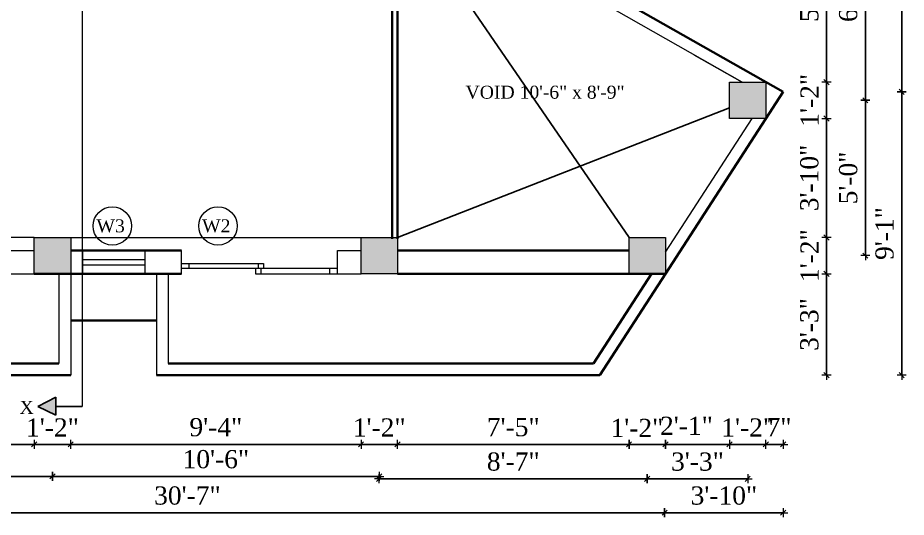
# Model space of a CAD drawing. Header units: inches. Extents: x 151827 to 346502, y -56182 to -23217.
# Drawn here: x 163266.3 to 163607.8, y -25759.8 to -25567.6 of the extents above; entities that cross this region are included whole.
import ezdxf

# ---------------------------------------------------------------- set-up
doc = ezdxf.new("R2010")
doc.units = ezdxf.units.IN
doc.header["$LTSCALE"] = 5
doc.header["$MEASUREMENT"] = 0
for name, color, linetype, lineweight in [('A-WALL', 7, 'Continuous', 9), ('Dimension', 7, 'Continuous', 18), ('Dw', 2, 'Continuous', 18)]:
    doc.layers.add(name, color=color, linetype=linetype, lineweight=lineweight)
doc.layers.add('dim line', color=7, linetype='Continuous', lineweight=15, true_color=0xfab2b2)
doc.layers.add('TEXT', color=6, linetype='Continuous')
doc.layers.add('WALL', color=7, linetype='Continuous')
doc.styles.add('ordinary', font='times.ttf')
doc.dimstyles.new('Copy of 96', dxfattribs={"dimtxt": 7, "dimasz": 4, "dimexe": 0.5, "dimexo": 0.5, "dimgap": 3, "dimtad": 1, "dimdec": 1, "dimzin": 11, "dimdsep": 46, "dimlunit": 4, "dimtxsty": 'ordinary', "dimblk": 'OBLIQUE', "dimcen": 0.09, "dimse1": 1, "dimse2": 1, "dimclrt": 6, "dimazin": 0, "dimtfac": 1, "dimtdec": 1, "dimtix": 1, "dimtmove": 2, "dimatfit": 3, "dimldrblk": 'leader', "dimfxl": 0.5, "dimfxlon": 1, "dimtolj": 1, "dimtzin": 0, "dimarcsym": 0})

# ---------------------------------------------------------------- blocks, each defined once
blk = doc.blocks.new('oblique')
at = {"color": 0, "lineweight": -2}
blk.add_line((0.25, 0.25), (-0.25, -0.25), dxfattribs=at)
at = {"layer": 'dim line', "lineweight": 9}
for p, q in [((-0.4375, 0), (0.4375, 0)), ((0, 0.4375), (0, -0.4375))]:
    blk.add_line(p, q, dxfattribs=at)
blk = doc.blocks.new('*D1065')
at = {"layer": 'A-WALL', "color": 0, "lineweight": -2, "ltscale": 5, "transparency": 16777216}
for p, q in [((163577.12, -25652.15), (163577.12, -25648.15)), ((163577.12, -25666.15), (163577.12, -25652.15)), ((163577.12, -25666.15), (163577.12, -25670.15))]:
    blk.add_line(p, q, dxfattribs=at)
at = {"layer": 'Defpoints', "color": 0, "ltscale": 5, "transparency": 16777216}
for p in [(163515.25, -25652.15), (163577.12, -25652.15), (163515.25, -25666.15)]:
    blk.add_point(p, dxfattribs=at)
at = {"layer": 'A-WALL', "color": 0, "lineweight": -2, "ltscale": 5, "transparency": 16777216, "xscale": 4, "yscale": 4, "zscale": 4}
for p, rotation in [((163577.12, -25652.15), 270), ((163577.12, -25666.15), 90)]:
    blk.add_blockref('oblique', p, dxfattribs=dict(at, rotation=rotation))
at = {"layer": 'A-WALL', "color": 6, "ltscale": 5, "transparency": 16777216, "insert": (163570.62, -25659.15), "char_height": 7, "attachment_point": 5, "rotation": 90, "style": 'ordinary'}
blk.add_mtext('\\A1;1\'-2"', dxfattribs=at)
blk = doc.blocks.new('_OBLIQUE')
at = {"color": 0, "linetype": 'ByBlock'}
blk.add_line((-0.5, -0.5), (0.5, 0.5), dxfattribs=at)
blk = doc.blocks.new('leader')
at = {"layer": 'Dimension'}
for p, q in [((0, -4.328), (0, 4.328)), ((-4.424, 0), (4.424, 0))]:
    blk.add_line(p, q, dxfattribs=at)
blk = doc.blocks.new('*D1066')
at = {"layer": 'A-WALL', "color": 0, "lineweight": -2, "ltscale": 5, "transparency": 16777216}
blk.add_line((163577.12, -25652.15), (163577.12, -25606.38), dxfattribs=at)
at = {"layer": 'Defpoints', "color": 0, "ltscale": 5, "transparency": 16777216}
for p in [(163553.86, -25606.38), (163577.12, -25606.38), (163515.25, -25652.15)]:
    blk.add_point(p, dxfattribs=at)
at = {"layer": 'A-WALL', "color": 0, "lineweight": -2, "ltscale": 5, "transparency": 16777216, "xscale": 4, "yscale": 4, "zscale": 4}
for p, rotation in [((163577.12, -25606.38), 90), ((163577.12, -25652.15), 270)]:
    blk.add_blockref('oblique', p, dxfattribs=dict(at, rotation=rotation))
at = {"layer": 'A-WALL', "color": 6, "ltscale": 5, "transparency": 16777216, "insert": (163570.56, -25629.27), "char_height": 7, "attachment_point": 5, "rotation": 90, "style": 'ordinary'}
blk.add_mtext('\\A1;3\'-10"', dxfattribs=at)
blk = doc.blocks.new('*D1067')
at = {"layer": 'A-WALL', "color": 0, "lineweight": -2, "ltscale": 5, "transparency": 16777216}
for p, q in [((163577.12, -25592.38), (163577.12, -25588.38)), ((163577.12, -25606.38), (163577.12, -25592.38)), ((163577.12, -25606.38), (163577.12, -25610.38))]:
    blk.add_line(p, q, dxfattribs=at)
at = {"layer": 'Defpoints', "color": 0, "ltscale": 5, "transparency": 16777216}
for p in [(163553.86, -25592.38), (163577.12, -25592.38), (163553.86, -25606.38)]:
    blk.add_point(p, dxfattribs=at)
at = {"layer": 'A-WALL', "color": 0, "lineweight": -2, "ltscale": 5, "transparency": 16777216, "xscale": 4, "yscale": 4, "zscale": 4}
for p, rotation in [((163577.12, -25592.38), 270), ((163577.12, -25606.38), 90)]:
    blk.add_blockref('oblique', p, dxfattribs=dict(at, rotation=rotation))
at = {"layer": 'A-WALL', "color": 6, "ltscale": 5, "transparency": 16777216, "insert": (163570.62, -25599.38), "char_height": 7, "attachment_point": 5, "rotation": 90, "style": 'ordinary'}
blk.add_mtext('\\A1;1\'-2"', dxfattribs=at)
blk = doc.blocks.new('*D1068')
at = {"layer": 'A-WALL', "color": 0, "lineweight": -2, "ltscale": 5, "transparency": 16777216}
blk.add_line((163577.12, -25592.38), (163577.12, -25525.87), dxfattribs=at)
at = {"layer": 'Defpoints', "color": 0, "ltscale": 5, "transparency": 16777216}
for p in [(163412.24, -25525.87), (163577.12, -25525.87), (163553.86, -25592.38)]:
    blk.add_point(p, dxfattribs=at)
at = {"layer": 'A-WALL', "color": 0, "lineweight": -2, "ltscale": 5, "transparency": 16777216, "xscale": 4, "yscale": 4, "zscale": 4}
for p, rotation in [((163577.12, -25525.87), 90), ((163577.12, -25592.38), 270)]:
    blk.add_blockref('oblique', p, dxfattribs=dict(at, rotation=rotation))
at = {"layer": 'A-WALL', "color": 6, "ltscale": 5, "transparency": 16777216, "insert": (163570.55, -25559.12), "char_height": 7, "attachment_point": 5, "rotation": 90, "style": 'ordinary'}
blk.add_mtext('\\A1;5\'-7"', dxfattribs=at)
blk = doc.blocks.new('*D1072')
at = {"layer": 'A-WALL', "color": 0, "lineweight": -2, "ltscale": 5, "transparency": 16777216}
blk.add_line((163592.08, -25659.15), (163592.08, -25599.38), dxfattribs=at)
at = {"layer": 'Defpoints', "color": 0, "ltscale": 5, "transparency": 16777216}
for p in [(163546.86, -25599.38), (163592.08, -25599.38), (163508.25, -25659.15)]:
    blk.add_point(p, dxfattribs=at)
at = {"layer": 'A-WALL', "color": 0, "lineweight": -2, "ltscale": 5, "transparency": 16777216, "xscale": 4, "yscale": 4, "zscale": 4}
for p, rotation in [((163592.08, -25599.38), 90), ((163592.08, -25659.15), 270)]:
    blk.add_blockref('oblique', p, dxfattribs=dict(at, rotation=rotation))
at = {"layer": 'A-WALL', "color": 6, "ltscale": 5, "transparency": 16777216, "insert": (163585.51, -25629.27), "char_height": 7, "attachment_point": 5, "rotation": 90, "style": 'ordinary'}
blk.add_mtext('\\A1;5\'-0"', dxfattribs=at)
blk = doc.blocks.new('*D1073')
at = {"layer": 'A-WALL', "color": 0, "lineweight": -2, "ltscale": 5, "transparency": 16777216}
blk.add_line((163592.08, -25599.38), (163592.08, -25518.87), dxfattribs=at)
at = {"layer": 'Defpoints', "color": 0, "ltscale": 5, "transparency": 16777216}
for p in [(163405.24, -25518.87), (163592.08, -25518.87), (163546.86, -25599.38)]:
    blk.add_point(p, dxfattribs=at)
at = {"layer": 'A-WALL', "color": 0, "lineweight": -2, "ltscale": 5, "transparency": 16777216, "xscale": 4, "yscale": 4, "zscale": 4}
for p, rotation in [((163592.08, -25518.87), 90), ((163592.08, -25599.38), 270)]:
    blk.add_blockref('oblique', p, dxfattribs=dict(at, rotation=rotation))
at = {"layer": 'A-WALL', "color": 6, "ltscale": 5, "transparency": 16777216, "insert": (163585.5, -25559.12), "char_height": 7, "attachment_point": 5, "rotation": 90, "style": 'ordinary'}
blk.add_mtext('\\A1;6\'-9"', dxfattribs=at)
blk = doc.blocks.new('*D1080')
at = {"layer": 'A-WALL', "color": 0, "lineweight": -2, "ltscale": 5, "transparency": 16777216}
blk.add_line((163412.24, -25417.93), (163539.86, -25417.93), dxfattribs=at)
at = {"layer": 'Defpoints', "color": 0, "ltscale": 5, "transparency": 16777216}
for p in [(163539.86, -25417.93), (163412.24, -25511.87), (163539.86, -25592.38)]:
    blk.add_point(p, dxfattribs=at)
at = {"layer": 'A-WALL', "color": 0, "lineweight": -2, "ltscale": 5, "transparency": 16777216, "xscale": 4, "yscale": 4, "zscale": 4, "rotation": 180}
blk.add_blockref('oblique', (163412.24, -25417.93), dxfattribs=at)
at = {"layer": 'A-WALL', "color": 0, "lineweight": -2, "ltscale": 5, "transparency": 16777216, "xscale": 4, "yscale": 4, "zscale": 4}
blk.add_blockref('oblique', (163539.86, -25417.93), dxfattribs=at)
at = {"layer": 'A-WALL', "color": 6, "ltscale": 5, "transparency": 16777216, "insert": (163476.05, -25411.37), "char_height": 7, "attachment_point": 5, "style": 'ordinary'}
blk.add_mtext('\\A1;10\'-8"', dxfattribs=at)
blk = doc.blocks.new('*D1081')
at = {"layer": 'A-WALL', "color": 0, "lineweight": -2, "ltscale": 5, "transparency": 16777216}
for p, q in [((163539.86, -25417.93), (163535.86, -25417.93)), ((163539.86, -25417.93), (163553.86, -25417.93)), ((163553.86, -25417.93), (163557.86, -25417.93))]:
    blk.add_line(p, q, dxfattribs=at)
at = {"layer": 'Defpoints', "color": 0, "ltscale": 5, "transparency": 16777216}
for p in [(163553.86, -25417.93), (163539.86, -25592.38), (163553.86, -25592.38)]:
    blk.add_point(p, dxfattribs=at)
at = {"layer": 'A-WALL', "color": 0, "lineweight": -2, "ltscale": 5, "transparency": 16777216, "xscale": 4, "yscale": 4, "zscale": 4}
blk.add_blockref('oblique', (163539.86, -25417.93), dxfattribs=at)
at = {"layer": 'A-WALL', "color": 0, "lineweight": -2, "ltscale": 5, "transparency": 16777216, "xscale": 4, "yscale": 4, "zscale": 4, "rotation": 180}
blk.add_blockref('oblique', (163553.86, -25417.93), dxfattribs=at)
at = {"layer": 'A-WALL', "color": 6, "ltscale": 5, "transparency": 16777216, "insert": (163546.86, -25411.43), "char_height": 7, "attachment_point": 5, "style": 'ordinary'}
blk.add_mtext('\\A1;1\'-2"', dxfattribs=at)
blk = doc.blocks.new('*D1082')
at = {"layer": 'A-WALL', "color": 0, "lineweight": -2, "ltscale": 5, "transparency": 16777216}
blk.add_line((163553.86, -25417.93), (163560.49, -25417.93), dxfattribs=at)
at = {"layer": 'Defpoints', "color": 0, "ltscale": 5, "transparency": 16777216}
for p in [(163560.49, -25417.93), (163553.86, -25592.38), (163560.49, -25596.15)]:
    blk.add_point(p, dxfattribs=at)
at = {"layer": 'A-WALL', "color": 0, "lineweight": -2, "ltscale": 5, "transparency": 16777216, "xscale": 4, "yscale": 4, "zscale": 4, "rotation": 180}
blk.add_blockref('oblique', (163553.86, -25417.93), dxfattribs=at)
at = {"layer": 'A-WALL', "color": 0, "lineweight": -2, "ltscale": 5, "transparency": 16777216, "xscale": 4, "yscale": 4, "zscale": 4}
blk.add_blockref('oblique', (163560.49, -25417.93), dxfattribs=at)
at = {"layer": 'A-WALL', "color": 6, "ltscale": 5, "transparency": 16777216, "insert": (163559.82, -25411.35), "char_height": 7, "attachment_point": 5, "style": 'ordinary'}
blk.add_mtext('\\A1;7"', dxfattribs=at)
blk = doc.blocks.new('*D1085')
at = {"layer": 'A-WALL', "color": 0, "lineweight": -2, "ltscale": 5, "transparency": 16777216}
blk.add_line((163405.24, -25401.8), (163546.86, -25401.8), dxfattribs=at)
at = {"layer": 'Defpoints', "color": 0, "ltscale": 5, "transparency": 16777216}
for p in [(163546.86, -25401.8), (163405.24, -25518.87), (163546.86, -25599.38)]:
    blk.add_point(p, dxfattribs=at)
at = {"layer": 'A-WALL', "color": 0, "lineweight": -2, "ltscale": 5, "transparency": 16777216, "xscale": 4, "yscale": 4, "zscale": 4, "rotation": 180}
blk.add_blockref('oblique', (163405.24, -25401.8), dxfattribs=at)
at = {"layer": 'A-WALL', "color": 0, "lineweight": -2, "ltscale": 5, "transparency": 16777216, "xscale": 4, "yscale": 4, "zscale": 4}
blk.add_blockref('oblique', (163546.86, -25401.8), dxfattribs=at)
at = {"layer": 'A-WALL', "color": 6, "ltscale": 5, "transparency": 16777216, "insert": (163476.05, -25395.24), "char_height": 7, "attachment_point": 5, "style": 'ordinary'}
blk.add_mtext('\\A1;11\'-10"', dxfattribs=at)
blk = doc.blocks.new('*D1087')
at = {"layer": 'A-WALL', "color": 0, "lineweight": -2, "ltscale": 5, "transparency": 16777216}
blk.add_line((163272.67, -25386.6), (163560.49, -25386.6), dxfattribs=at)
at = {"layer": 'Defpoints', "color": 0, "ltscale": 5, "transparency": 16777216}
for p in [(163560.49, -25386.6), (163272.67, -25440.49), (163560.49, -25596.15)]:
    blk.add_point(p, dxfattribs=at)
at = {"layer": 'A-WALL', "color": 0, "lineweight": -2, "ltscale": 5, "transparency": 16777216, "xscale": 4, "yscale": 4, "zscale": 4, "rotation": 180}
blk.add_blockref('oblique', (163272.67, -25386.6), dxfattribs=at)
at = {"layer": 'A-WALL', "color": 0, "lineweight": -2, "ltscale": 5, "transparency": 16777216, "xscale": 4, "yscale": 4, "zscale": 4}
blk.add_blockref('oblique', (163560.49, -25386.6), dxfattribs=at)
at = {"layer": 'A-WALL', "color": 6, "ltscale": 5, "transparency": 16777216, "insert": (163416.58, -25380.04), "char_height": 7, "attachment_point": 5, "style": 'ordinary'}
blk.add_mtext('\\A1;24\'-0"', dxfattribs=at)
blk = doc.blocks.new('*D1088')
at = {"layer": 'A-WALL', "color": 0, "lineweight": -2, "ltscale": 5, "transparency": 16777216}
blk.add_line((163606.03, -25705.15), (163606.03, -25596.15), dxfattribs=at)
at = {"layer": 'Defpoints', "color": 0, "ltscale": 5, "transparency": 16777216}
for p in [(163560.49, -25596.15), (163606.03, -25596.15), (163490.05, -25705.15)]:
    blk.add_point(p, dxfattribs=at)
at = {"layer": 'A-WALL', "color": 0, "lineweight": -2, "ltscale": 5, "transparency": 16777216, "xscale": 4, "yscale": 4, "zscale": 4}
for p, rotation in [((163606.03, -25596.15), 90), ((163606.03, -25705.15), 270)]:
    blk.add_blockref('oblique', p, dxfattribs=dict(at, rotation=rotation))
at = {"layer": 'A-WALL', "color": 6, "ltscale": 5, "transparency": 16777216, "insert": (163599.46, -25650.65), "char_height": 7, "attachment_point": 5, "rotation": 90, "style": 'ordinary'}
blk.add_mtext('\\A1;9\'-1"', dxfattribs=at)
blk = doc.blocks.new('*D1089')
at = {"layer": 'A-WALL', "color": 0, "lineweight": -2, "ltscale": 5, "transparency": 16777216}
blk.add_line((163606.03, -25596.15), (163606.03, -25440.49), dxfattribs=at)
at = {"layer": 'Defpoints', "color": 0, "ltscale": 5, "transparency": 16777216}
for p in [(163286.67, -25440.49), (163606.03, -25440.49), (163560.49, -25596.15)]:
    blk.add_point(p, dxfattribs=at)
at = {"layer": 'A-WALL', "color": 0, "lineweight": -2, "ltscale": 5, "transparency": 16777216, "xscale": 4, "yscale": 4, "zscale": 4}
for p, rotation in [((163606.03, -25440.49), 90), ((163606.03, -25596.15), 270)]:
    blk.add_blockref('oblique', p, dxfattribs=dict(at, rotation=rotation))
at = {"layer": 'A-WALL', "color": 6, "ltscale": 5, "transparency": 16777216, "insert": (163599.47, -25518.32), "char_height": 7, "attachment_point": 5, "rotation": 90, "style": 'ordinary'}
blk.add_mtext('\\A1;13\'-0"', dxfattribs=at)
blk = doc.blocks.new('*D1091')
at = {"layer": 'A-WALL', "color": 0, "lineweight": -2, "ltscale": 5, "transparency": 16777216}
blk.add_line((163162.46, -25731.76), (163272.67, -25731.76), dxfattribs=at)
at = {"layer": 'Defpoints', "color": 0, "ltscale": 5, "transparency": 16777216}
for p in [(163162.46, -25666.15), (163272.67, -25666.15), (163272.67, -25731.76)]:
    blk.add_point(p, dxfattribs=at)
at = {"layer": 'A-WALL', "color": 0, "lineweight": -2, "ltscale": 5, "transparency": 16777216, "xscale": 4, "yscale": 4, "zscale": 4, "rotation": 180}
blk.add_blockref('oblique', (163162.46, -25731.76), dxfattribs=at)
at = {"layer": 'A-WALL', "color": 0, "lineweight": -2, "ltscale": 5, "transparency": 16777216, "xscale": 4, "yscale": 4, "zscale": 4}
blk.add_blockref('oblique', (163272.67, -25731.76), dxfattribs=at)
at = {"layer": 'A-WALL', "color": 6, "ltscale": 5, "transparency": 16777216, "insert": (163217.57, -25725.19), "char_height": 7, "attachment_point": 5, "style": 'ordinary'}
blk.add_mtext('\\A1;9\'-2"', dxfattribs=at)
blk = doc.blocks.new('*D1092')
at = {"layer": 'A-WALL', "color": 0, "lineweight": -2, "ltscale": 5, "transparency": 16777216}
for p, q in [((163272.67, -25731.76), (163268.67, -25731.76)), ((163272.67, -25731.76), (163286.67, -25731.76)), ((163286.67, -25731.76), (163290.67, -25731.76))]:
    blk.add_line(p, q, dxfattribs=at)
at = {"layer": 'Defpoints', "color": 0, "ltscale": 5, "transparency": 16777216}
for p in [(163272.67, -25666.15), (163286.67, -25666.15), (163286.67, -25731.76)]:
    blk.add_point(p, dxfattribs=at)
at = {"layer": 'A-WALL', "color": 0, "lineweight": -2, "ltscale": 5, "transparency": 16777216, "xscale": 4, "yscale": 4, "zscale": 4}
blk.add_blockref('oblique', (163272.67, -25731.76), dxfattribs=at)
at = {"layer": 'A-WALL', "color": 0, "lineweight": -2, "ltscale": 5, "transparency": 16777216, "xscale": 4, "yscale": 4, "zscale": 4, "rotation": 180}
blk.add_blockref('oblique', (163286.67, -25731.76), dxfattribs=at)
at = {"layer": 'A-WALL', "color": 6, "ltscale": 5, "transparency": 16777216, "insert": (163279.67, -25725.26), "char_height": 7, "attachment_point": 5, "style": 'ordinary'}
blk.add_mtext('\\A1;1\'-2"', dxfattribs=at)
blk = doc.blocks.new('*D1093')
at = {"layer": 'A-WALL', "color": 0, "lineweight": -2, "ltscale": 5, "transparency": 16777216}
blk.add_line((163286.67, -25731.76), (163398.24, -25731.76), dxfattribs=at)
at = {"layer": 'Defpoints', "color": 0, "ltscale": 5, "transparency": 16777216}
for p in [(163286.67, -25666.15), (163398.24, -25666.15), (163398.24, -25731.76)]:
    blk.add_point(p, dxfattribs=at)
at = {"layer": 'A-WALL', "color": 0, "lineweight": -2, "ltscale": 5, "transparency": 16777216, "xscale": 4, "yscale": 4, "zscale": 4, "rotation": 180}
blk.add_blockref('oblique', (163286.67, -25731.76), dxfattribs=at)
at = {"layer": 'A-WALL', "color": 0, "lineweight": -2, "ltscale": 5, "transparency": 16777216, "xscale": 4, "yscale": 4, "zscale": 4}
blk.add_blockref('oblique', (163398.24, -25731.76), dxfattribs=at)
at = {"layer": 'A-WALL', "color": 6, "ltscale": 5, "transparency": 16777216, "insert": (163342.46, -25725.19), "char_height": 7, "attachment_point": 5, "style": 'ordinary'}
blk.add_mtext('\\A1;9\'-4"', dxfattribs=at)
blk = doc.blocks.new('*D1094')
at = {"layer": 'A-WALL', "color": 0, "lineweight": -2, "ltscale": 5, "transparency": 16777216}
for p, q in [((163398.24, -25731.76), (163394.24, -25731.76)), ((163398.24, -25731.76), (163412.24, -25731.76)), ((163412.24, -25731.76), (163416.24, -25731.76))]:
    blk.add_line(p, q, dxfattribs=at)
at = {"layer": 'Defpoints', "color": 0, "ltscale": 5, "transparency": 16777216}
for p in [(163398.24, -25666.15), (163412.24, -25666.15), (163412.24, -25731.76)]:
    blk.add_point(p, dxfattribs=at)
at = {"layer": 'A-WALL', "color": 0, "lineweight": -2, "ltscale": 5, "transparency": 16777216, "xscale": 4, "yscale": 4, "zscale": 4}
blk.add_blockref('oblique', (163398.24, -25731.76), dxfattribs=at)
at = {"layer": 'A-WALL', "color": 0, "lineweight": -2, "ltscale": 5, "transparency": 16777216, "xscale": 4, "yscale": 4, "zscale": 4, "rotation": 180}
blk.add_blockref('oblique', (163412.24, -25731.76), dxfattribs=at)
at = {"layer": 'A-WALL', "color": 6, "ltscale": 5, "transparency": 16777216, "insert": (163405.24, -25725.26), "char_height": 7, "attachment_point": 5, "style": 'ordinary'}
blk.add_mtext('\\A1;1\'-2"', dxfattribs=at)
blk = doc.blocks.new('*D1095')
at = {"layer": 'A-WALL', "color": 0, "lineweight": -2, "ltscale": 5, "transparency": 16777216}
blk.add_line((163412.24, -25731.76), (163501.25, -25731.76), dxfattribs=at)
at = {"layer": 'Defpoints', "color": 0, "ltscale": 5, "transparency": 16777216}
for p in [(163412.24, -25666.15), (163501.25, -25666.15), (163501.25, -25731.76)]:
    blk.add_point(p, dxfattribs=at)
at = {"layer": 'A-WALL', "color": 0, "lineweight": -2, "ltscale": 5, "transparency": 16777216, "xscale": 4, "yscale": 4, "zscale": 4, "rotation": 180}
blk.add_blockref('oblique', (163412.24, -25731.76), dxfattribs=at)
at = {"layer": 'A-WALL', "color": 0, "lineweight": -2, "ltscale": 5, "transparency": 16777216, "xscale": 4, "yscale": 4, "zscale": 4}
blk.add_blockref('oblique', (163501.25, -25731.76), dxfattribs=at)
at = {"layer": 'A-WALL', "color": 6, "ltscale": 5, "transparency": 16777216, "insert": (163456.75, -25725.19), "char_height": 7, "attachment_point": 5, "style": 'ordinary'}
blk.add_mtext('\\A1;7\'-5"', dxfattribs=at)
blk = doc.blocks.new('*D1096')
at = {"layer": 'A-WALL', "color": 0, "lineweight": -2, "ltscale": 5, "transparency": 16777216}
blk.add_line((163501.25, -25731.76), (163515.25, -25731.76), dxfattribs=at)
at = {"layer": 'Defpoints', "color": 0, "ltscale": 5, "transparency": 16777216}
for p in [(163501.25, -25666.15), (163515.25, -25666.15), (163515.25, -25731.76)]:
    blk.add_point(p, dxfattribs=at)
at = {"layer": 'A-WALL', "color": 0, "lineweight": -2, "ltscale": 5, "transparency": 16777216, "xscale": 4, "yscale": 4, "zscale": 4, "rotation": 180}
blk.add_blockref('oblique', (163501.25, -25731.76), dxfattribs=at)
at = {"layer": 'A-WALL', "color": 0, "lineweight": -2, "ltscale": 5, "transparency": 16777216, "xscale": 4, "yscale": 4, "zscale": 4}
blk.add_blockref('oblique', (163515.25, -25731.76), dxfattribs=at)
at = {"layer": 'A-WALL', "color": 6, "ltscale": 5, "transparency": 16777216, "insert": (163504.28, -25725.44), "char_height": 7, "attachment_point": 5, "style": 'ordinary'}
blk.add_mtext('\\A1;1\'-2"', dxfattribs=at)
blk = doc.blocks.new('*D1097')
at = {"layer": 'A-WALL', "color": 0, "lineweight": -2, "ltscale": 5, "transparency": 16777216}
blk.add_line((163515.25, -25731.76), (163539.86, -25731.76), dxfattribs=at)
at = {"layer": 'Defpoints', "color": 0, "ltscale": 5, "transparency": 16777216}
for p in [(163539.86, -25606.38), (163515.25, -25666.15), (163539.86, -25731.76)]:
    blk.add_point(p, dxfattribs=at)
at = {"layer": 'A-WALL', "color": 0, "lineweight": -2, "ltscale": 5, "transparency": 16777216, "xscale": 4, "yscale": 4, "zscale": 4, "rotation": 180}
blk.add_blockref('oblique', (163515.25, -25731.76), dxfattribs=at)
at = {"layer": 'A-WALL', "color": 0, "lineweight": -2, "ltscale": 5, "transparency": 16777216, "xscale": 4, "yscale": 4, "zscale": 4}
blk.add_blockref('oblique', (163539.86, -25731.76), dxfattribs=at)
at = {"layer": 'A-WALL', "color": 6, "ltscale": 5, "transparency": 16777216, "insert": (163523.32, -25724.62), "char_height": 7, "attachment_point": 5, "style": 'ordinary'}
blk.add_mtext('\\A1;2\'-1"', dxfattribs=at)
blk = doc.blocks.new('*D1098')
at = {"layer": 'A-WALL', "color": 0, "lineweight": -2, "ltscale": 5, "transparency": 16777216}
for p, q in [((163539.86, -25731.76), (163535.86, -25731.76)), ((163539.86, -25731.76), (163553.86, -25731.76)), ((163553.86, -25731.76), (163557.86, -25731.76))]:
    blk.add_line(p, q, dxfattribs=at)
at = {"layer": 'Defpoints', "color": 0, "ltscale": 5, "transparency": 16777216}
for p in [(163539.86, -25606.38), (163553.86, -25606.38), (163553.86, -25731.76)]:
    blk.add_point(p, dxfattribs=at)
at = {"layer": 'A-WALL', "color": 0, "lineweight": -2, "ltscale": 5, "transparency": 16777216, "xscale": 4, "yscale": 4, "zscale": 4}
blk.add_blockref('oblique', (163539.86, -25731.76), dxfattribs=at)
at = {"layer": 'A-WALL', "color": 0, "lineweight": -2, "ltscale": 5, "transparency": 16777216, "xscale": 4, "yscale": 4, "zscale": 4, "rotation": 180}
blk.add_blockref('oblique', (163553.86, -25731.76), dxfattribs=at)
at = {"layer": 'A-WALL', "color": 6, "ltscale": 5, "transparency": 16777216, "insert": (163546.86, -25725.26), "char_height": 7, "attachment_point": 5, "style": 'ordinary'}
blk.add_mtext('\\A1;1\'-2"', dxfattribs=at)
blk = doc.blocks.new('*D1099')
at = {"layer": 'A-WALL', "color": 0, "lineweight": -2, "ltscale": 5, "transparency": 16777216}
blk.add_line((163553.86, -25731.76), (163560.49, -25731.76), dxfattribs=at)
at = {"layer": 'Defpoints', "color": 0, "ltscale": 5, "transparency": 16777216}
for p in [(163560.49, -25596.15), (163553.86, -25606.38), (163560.49, -25731.76)]:
    blk.add_point(p, dxfattribs=at)
at = {"layer": 'A-WALL', "color": 0, "lineweight": -2, "ltscale": 5, "transparency": 16777216, "xscale": 4, "yscale": 4, "zscale": 4, "rotation": 180}
blk.add_blockref('oblique', (163553.86, -25731.76), dxfattribs=at)
at = {"layer": 'A-WALL', "color": 0, "lineweight": -2, "ltscale": 5, "transparency": 16777216, "xscale": 4, "yscale": 4, "zscale": 4}
blk.add_blockref('oblique', (163560.49, -25731.76), dxfattribs=at)
at = {"layer": 'A-WALL', "color": 6, "ltscale": 5, "transparency": 16777216, "insert": (163558.9, -25725.15), "char_height": 7, "attachment_point": 5, "style": 'ordinary'}
blk.add_mtext('\\A1;7"', dxfattribs=at)
blk = doc.blocks.new('*D1100')
at = {"layer": 'A-WALL', "color": 0, "lineweight": -2, "ltscale": 5, "transparency": 16777216}
blk.add_line((163155.46, -25744.07), (163279.67, -25744.07), dxfattribs=at)
at = {"layer": 'Defpoints', "color": 0, "ltscale": 5, "transparency": 16777216}
for p in [(163155.46, -25659.15), (163279.67, -25659.15), (163279.67, -25744.07)]:
    blk.add_point(p, dxfattribs=at)
at = {"layer": 'A-WALL', "color": 0, "lineweight": -2, "ltscale": 5, "transparency": 16777216, "xscale": 4, "yscale": 4, "zscale": 4, "rotation": 180}
blk.add_blockref('oblique', (163155.46, -25744.07), dxfattribs=at)
at = {"layer": 'A-WALL', "color": 0, "lineweight": -2, "ltscale": 5, "transparency": 16777216, "xscale": 4, "yscale": 4, "zscale": 4}
blk.add_blockref('oblique', (163279.67, -25744.07), dxfattribs=at)
at = {"layer": 'A-WALL', "color": 6, "ltscale": 5, "transparency": 16777216, "insert": (163217.57, -25737.51), "char_height": 7, "attachment_point": 5, "style": 'ordinary'}
blk.add_mtext('\\A1;10\'-4"', dxfattribs=at)
blk = doc.blocks.new('*D1101')
at = {"layer": 'A-WALL', "color": 0, "lineweight": -2, "ltscale": 5, "transparency": 16777216}
blk.add_line((163405.24, -25745), (163508.25, -25745), dxfattribs=at)
at = {"layer": 'Defpoints', "color": 0, "ltscale": 5, "transparency": 16777216}
for p in [(163405.24, -25659.15), (163508.25, -25659.15), (163508.25, -25745)]:
    blk.add_point(p, dxfattribs=at)
at = {"layer": 'A-WALL', "color": 0, "lineweight": -2, "ltscale": 5, "transparency": 16777216, "xscale": 4, "yscale": 4, "zscale": 4, "rotation": 180}
blk.add_blockref('oblique', (163405.24, -25745), dxfattribs=at)
at = {"layer": 'A-WALL', "color": 0, "lineweight": -2, "ltscale": 5, "transparency": 16777216, "xscale": 4, "yscale": 4, "zscale": 4}
blk.add_blockref('oblique', (163508.25, -25745), dxfattribs=at)
at = {"layer": 'A-WALL', "color": 6, "ltscale": 5, "transparency": 16777216, "insert": (163456.75, -25738.43), "char_height": 7, "attachment_point": 5, "style": 'ordinary'}
blk.add_mtext('\\A1;8\'-7"', dxfattribs=at)
blk = doc.blocks.new('*D1102')
at = {"layer": 'A-WALL', "color": 0, "lineweight": -2, "ltscale": 5, "transparency": 16777216}
blk.add_line((163279.67, -25744.07), (163405.24, -25744.07), dxfattribs=at)
at = {"layer": 'Defpoints', "color": 0, "ltscale": 5, "transparency": 16777216}
for p in [(163279.67, -25659.15), (163405.24, -25659.15), (163405.24, -25744.07)]:
    blk.add_point(p, dxfattribs=at)
at = {"layer": 'A-WALL', "color": 0, "lineweight": -2, "ltscale": 5, "transparency": 16777216, "xscale": 4, "yscale": 4, "zscale": 4, "rotation": 180}
blk.add_blockref('oblique', (163279.67, -25744.07), dxfattribs=at)
at = {"layer": 'A-WALL', "color": 0, "lineweight": -2, "ltscale": 5, "transparency": 16777216, "xscale": 4, "yscale": 4, "zscale": 4}
blk.add_blockref('oblique', (163405.24, -25744.07), dxfattribs=at)
at = {"layer": 'A-WALL', "color": 6, "ltscale": 5, "transparency": 16777216, "insert": (163342.46, -25737.51), "char_height": 7, "attachment_point": 5, "style": 'ordinary'}
blk.add_mtext('\\A1;10\'-6"', dxfattribs=at)
blk = doc.blocks.new('*D1103')
at = {"layer": 'A-WALL', "color": 0, "lineweight": -2, "ltscale": 5, "transparency": 16777216}
blk.add_line((163508.25, -25745), (163546.86, -25745), dxfattribs=at)
at = {"layer": 'Defpoints', "color": 0, "ltscale": 5, "transparency": 16777216}
for p in [(163546.86, -25599.38), (163508.25, -25659.15), (163546.86, -25745)]:
    blk.add_point(p, dxfattribs=at)
at = {"layer": 'A-WALL', "color": 0, "lineweight": -2, "ltscale": 5, "transparency": 16777216, "xscale": 4, "yscale": 4, "zscale": 4, "rotation": 180}
blk.add_blockref('oblique', (163508.25, -25745), dxfattribs=at)
at = {"layer": 'A-WALL', "color": 0, "lineweight": -2, "ltscale": 5, "transparency": 16777216, "xscale": 4, "yscale": 4, "zscale": 4}
blk.add_blockref('oblique', (163546.86, -25745), dxfattribs=at)
at = {"layer": 'A-WALL', "color": 6, "ltscale": 5, "transparency": 16777216, "insert": (163527.55, -25738.44), "char_height": 7, "attachment_point": 5, "style": 'ordinary'}
blk.add_mtext('\\A1;3\'-3"', dxfattribs=at)
blk = doc.blocks.new('*D1104')
at = {"layer": 'A-WALL', "color": 0, "lineweight": -2, "ltscale": 5, "transparency": 16777216}
blk.add_line((163514.93, -25758.06), (163148.13, -25758.06), dxfattribs=at)
at = {"layer": 'Defpoints', "color": 0, "ltscale": 5, "transparency": 16777216}
for p in [(163148.13, -25666.15), (163514.93, -25666.15), (163148.13, -25758.06)]:
    blk.add_point(p, dxfattribs=at)
at = {"layer": 'A-WALL', "color": 0, "lineweight": -2, "ltscale": 5, "transparency": 16777216, "xscale": 4, "yscale": 4, "zscale": 4, "rotation": 180}
blk.add_blockref('oblique', (163148.13, -25758.06), dxfattribs=at)
at = {"layer": 'A-WALL', "color": 0, "lineweight": -2, "ltscale": 5, "transparency": 16777216, "xscale": 4, "yscale": 4, "zscale": 4}
blk.add_blockref('oblique', (163514.93, -25758.06), dxfattribs=at)
at = {"layer": 'A-WALL', "color": 6, "ltscale": 5, "transparency": 16777216, "insert": (163331.53, -25751.49), "char_height": 7, "attachment_point": 5, "style": 'ordinary'}
blk.add_mtext('\\A1;30\'-7"', dxfattribs=at)
blk = doc.blocks.new('*D1105')
at = {"layer": 'A-WALL', "color": 0, "lineweight": -2, "ltscale": 5, "transparency": 16777216}
blk.add_line((163514.93, -25758.06), (163560.49, -25758.06), dxfattribs=at)
at = {"layer": 'Defpoints', "color": 0, "ltscale": 5, "transparency": 16777216}
for p in [(163560.49, -25596.15), (163514.93, -25666.15), (163560.49, -25758.06)]:
    blk.add_point(p, dxfattribs=at)
at = {"layer": 'A-WALL', "color": 0, "lineweight": -2, "ltscale": 5, "transparency": 16777216, "xscale": 4, "yscale": 4, "zscale": 4, "rotation": 180}
blk.add_blockref('oblique', (163514.93, -25758.06), dxfattribs=at)
at = {"layer": 'A-WALL', "color": 0, "lineweight": -2, "ltscale": 5, "transparency": 16777216, "xscale": 4, "yscale": 4, "zscale": 4}
blk.add_blockref('oblique', (163560.49, -25758.06), dxfattribs=at)
at = {"layer": 'A-WALL', "color": 6, "ltscale": 5, "transparency": 16777216, "insert": (163537.71, -25751.5), "char_height": 7, "attachment_point": 5, "style": 'ordinary'}
blk.add_mtext('\\A1;3\'-10"', dxfattribs=at)
blk = doc.blocks.new('*D1161')
at = {"layer": 'A-WALL', "color": 0, "lineweight": -2, "ltscale": 5, "transparency": 16777216}
blk.add_line((163577.12, -25666.15), (163577.12, -25705.15), dxfattribs=at)
at = {"layer": 'Defpoints', "color": 0, "ltscale": 5, "transparency": 16777216}
for p in [(163515.25, -25666.15), (163490.05, -25705.15), (163577.12, -25705.15)]:
    blk.add_point(p, dxfattribs=at)
at = {"layer": 'A-WALL', "color": 0, "lineweight": -2, "ltscale": 5, "transparency": 16777216, "xscale": 4, "yscale": 4, "zscale": 4}
for p, rotation in [((163577.12, -25666.15), 90), ((163577.12, -25705.15), 270)]:
    blk.add_blockref('oblique', p, dxfattribs=dict(at, rotation=rotation))
at = {"layer": 'A-WALL', "color": 6, "ltscale": 5, "transparency": 16777216, "insert": (163570.56, -25685.65), "char_height": 7, "attachment_point": 5, "rotation": 90, "style": 'ordinary'}
blk.add_mtext('\\A1;3\'-3"', dxfattribs=at)

msp = doc.modelspace()

# ---------------------------------------------------------------- hatches: boundary and pattern name
at = {"ltscale": 5}
msp.add_hatch(color=256, dxfattribs=at).paths.add_polyline_path([(163280.96, -25720.58), (163280.96, -25713.57), (163274.08, -25717.15)])
at = {"layer": 'WALL', "linetype": 'ByBlock', "ltscale": 5, "true_color": 0xf8991e}
h = msp.add_hatch(color=30, dxfattribs=at)
h.dxf.hatch_style = 1
h.paths.add_polyline_path([(163539.86, -25592.38), (163539.86, -25606.38), (163553.86, -25606.38), (163553.86, -25592.38)])
h = msp.add_hatch(color=30, dxfattribs=at)
h.dxf.hatch_style = 1
h.paths.add_polyline_path([(163272.67, -25652.15), (163272.67, -25666.15), (163286.67, -25666.15), (163286.67, -25652.15)])
h = msp.add_hatch(color=30, dxfattribs=at)
h.dxf.hatch_style = 1
h.paths.add_polyline_path([(163398.24, -25652.15), (163398.24, -25666.15), (163412.24, -25666.15), (163412.24, -25652.15)])
h = msp.add_hatch(color=30, dxfattribs=at)
h.dxf.hatch_style = 1
h.paths.add_polyline_path([(163501.25, -25652.15), (163501.25, -25666.15), (163515.25, -25666.15), (163515.25, -25652.15)])

# ---------------------------------------------------------------- linework, layer by layer
at = {"ltscale": 5}
for p, q in [((163280.96, -25713.57, -72.71), (163274.08, -25717.15, -72.71)), ((163280.96, -25720.58, -72.71), (163280.96, -25713.57, -72.71)), ((163274.08, -25717.15, -72.71), (163280.96, -25720.58, -72.71)), ((163291.06, -25717.15, -72.71), (163280.96, -25717.15, -72.71))]:
    msp.add_line(p, q, dxfattribs=at)
at = {"layer": 'A-WALL', "ltscale": 5}
for p, q in [((163291.06, -25428.59, -72.71), (163291.06, -25717.15, -72.71)), ((163526.21, -25581.84, -72.71), (163544.75, -25592.38, -72.71)), ((163272.67, -25652.15, -72.71), (163162.46, -25652.15, -72.71)), ((163286.67, -25652.15, -72.71), (163398.24, -25652.15, -72.71)), ((163263.67, -25657.15, -72.71), (163272.67, -25657.15, -72.71)), ((163291.17, -25657.15, -72.71), (163291.17, -25666.15, -72.71)), ((163315.17, -25657.15, -72.71), (163315.17, -25666.15, -72.71)), ((163329.24, -25666.15, -72.71), (163329.24, -25657.15, -72.71)), ((163389.24, -25657.15, -72.71), (163398.24, -25657.15, -72.71)), ((163389.24, -25666.15, -72.71), (163389.24, -25657.15, -72.71)), ((163329.24, -25662.15, -72.71), (163360.74, -25662.15, -72.71)), ((163332.24, -25664.15, -72.71), (163332.24, -25662.15, -72.71)), ((163358.74, -25662.15, -72.71), (163358.74, -25664.15, -72.71)), ((163360.74, -25662.15, -72.71), (163360.74, -25664.15, -72.71)), ((163263.67, -25666.15, -72.71), (163272.67, -25666.15, -72.71)), ((163282.17, -25666.15, -72.71), (163282.17, -25700.65, -72.71)), ((163286.67, -25666.15, -72.71), (163286.67, -25705.15, -72.71)), ((163319.67, -25666.15, -72.71), (163319.67, -25705.15, -72.71)), ((163324.17, -25666.15, -72.71), (163324.17, -25700.65, -72.71)), ((163389.24, -25664.15, -72.71), (163329.24, -25664.15, -72.71)), ((163357.74, -25664.15, -72.71), (163357.74, -25666.15, -72.71)), ((163360.74, -25664.15, -72.71), (163357.74, -25664.15, -72.71)), ((163357.74, -25666.15, -72.71), (163389.24, -25666.15, -72.71)), ((163359.74, -25664.15, -72.71), (163359.74, -25666.15, -72.71)), ((163386.24, -25666.15, -72.71), (163386.24, -25664.15, -72.71)), ((163389.24, -25666.15, -72.71), (163398.24, -25666.15, -72.71))]:
    msp.add_line(p, q, dxfattribs=at)
at = {"layer": 'A-WALL', "lineweight": 30}
for p, q in [((163412.24, -25511.87, -72.71), (163560.49, -25596.15, -72.71)), ((163410.24, -25525.87, -72.71), (163410.24, -25652.65, -72.71)), ((163412.24, -25525.87, -72.71), (163412.24, -25652.65, -72.71)), ((163560.49, -25596.15, -72.71), (163515.25, -25666.15, -72.71)), ((163329.24, -25657.15, -72.71), (163286.67, -25657.15, -72.71)), ((163501.25, -25657.15, -72.71), (163412.24, -25657.15, -72.71)), ((163329.24, -25666.15, -72.71), (163272.67, -25666.15, -72.71)), ((163515.25, -25666.15, -72.71), (163412.24, -25666.15, -72.71)), ((163509.89, -25666.15, -72.71), (163487.6, -25700.65, -72.71)), ((163515.25, -25666.15, -72.71), (163490.05, -25705.15, -72.71)), ((163319.67, -25684.15, -72.71), (163286.67, -25684.15, -72.71)), ((163282.17, -25700.65, -72.71), (163151.82, -25700.65, -72.71)), ((163487.6, -25700.65, -72.71), (163324.17, -25700.65, -72.71)), ((163286.67, -25705.15, -72.71), (163147.21, -25705.15, -72.71)), ((163490.05, -25705.15, -72.71), (163319.67, -25705.15, -72.71))]:
    msp.add_line(p, q, dxfattribs=at)
at = {"layer": 'A-WALL', "ltscale": 5, "elevation": -72.71}
msp.add_lwpolyline([(163412.24, -25657.15), (163412.24, -25657.15), (163501.25, -25657.15), (163501.25, -25652.15), (163515.25, -25652.15), (163515.25, -25657.86), (163548.52, -25606.38), (163539.86, -25606.38), (163539.86, -25592.38), (163544.75, -25592.38), (163412.24, -25517.05), (163412.24, -25525.87)], dxfattribs=at)
for points in [[(163539.86, -25592.38), (163553.86, -25592.38), (163553.86, -25606.38), (163539.86, -25606.38)], [(163272.67, -25652.15), (163286.67, -25652.15), (163286.67, -25666.15), (163272.67, -25666.15)], [(163398.24, -25652.15), (163412.24, -25652.15), (163412.24, -25666.15), (163398.24, -25666.15)], [(163501.25, -25652.15), (163515.25, -25652.15), (163515.25, -25666.15), (163501.25, -25666.15)]]:
    msp.add_lwpolyline(points, close=True, dxfattribs=at)
at = {"layer": 'A-WALL', "ltscale": 5}
for centre in [(163302.67, -25647.73, -72.71), (163343.28, -25647.73, -72.71)]:
    msp.add_circle(centre, 7.38, dxfattribs=at)
at = {"layer": 'Dw', "color": 3}
for p, q in [((163291.17, -25660.65, -72.71), (163315.17, -25660.65, -72.71)), ((163291.17, -25662.65, -72.71), (163315.17, -25662.65, -72.71))]:
    msp.add_line(p, q, dxfattribs=at)
at = {"layer": 'WALL', "color": 30, "linetype": 'ByBlock', "ltscale": 5, "true_color": 0xf8991e}
for p, q in [((163501.25, -25652.15, -72.71), (163412.24, -25522.22, -72.71)), ((163412.24, -25652.15, -72.71), (163539.86, -25602.32, -72.71))]:
    msp.add_line(p, q, dxfattribs=at)

# ---------------------------------------------------------------- texts
at = {"layer": 'TEXT', "style": 'ordinary'}
for s, p in [('VOID 10\'-6" x 8\'-9"', (163438.42, -25598.77, -72.71)), ('W3', (163296.56, -25650.18, -72.71)), ('W2', (163337.16, -25650.18, -72.71)), ('X', (163267.01, -25720.03, -72.71))]:
    msp.add_text(s, height=5, dxfattribs=at).set_placement(p)

# ---------------------------------------------------------------- dimensions: what is measured, and where the dimension line sits
at = {"layer": 'A-WALL', "ltscale": 5}
for base, p1, p2, picture, middle in [((163560.49, -25386.6, -72.71), (163272.67, -25440.49, -72.71), (163560.49, -25596.15, -72.71), '*D1087', (163416.58, -25380.04, -72.71)), ((163546.86, -25401.8, -72.71), (163405.24, -25518.87, -72.71), (163546.86, -25599.38, -72.71), '*D1085', (163476.05, -25395.24, -72.71)), ((163539.86, -25417.93, -72.71), (163412.24, -25511.87, -72.71), (163539.86, -25592.38, -72.71), '*D1080', (163476.05, -25411.37, -72.71)), ((163553.86, -25417.93, -72.71), (163539.86, -25592.38, -72.71), (163553.86, -25592.38, -72.71), '*D1081', (163546.86, -25411.43, -72.71)), ((163560.49, -25758.06, -72.71), (163514.93, -25666.15, -72.71), (163560.49, -25596.15, -72.71), '*D1105', (163537.71, -25751.5, -72.71)), ((163546.86, -25745, -72.71), (163508.25, -25659.15, -72.71), (163546.86, -25599.38, -72.71), '*D1103', (163527.55, -25738.44, -72.71)), ((163553.86, -25731.76, -72.71), (163539.86, -25606.38, -72.71), (163553.86, -25606.38, -72.71), '*D1098', (163546.86, -25725.26, -72.71)), ((163279.67, -25744.07, -72.71), (163155.46, -25659.15, -72.71), (163279.67, -25659.15, -72.71), '*D1100', (163217.57, -25737.51, -72.71)), ((163405.24, -25744.07, -72.71), (163279.67, -25659.15, -72.71), (163405.24, -25659.15, -72.71), '*D1102', (163342.46, -25737.51, -72.71)), ((163508.25, -25745, -72.71), (163405.24, -25659.15, -72.71), (163508.25, -25659.15, -72.71), '*D1101', (163456.75, -25738.43, -72.71)), ((163148.13, -25758.06, -72.71), (163514.93, -25666.15, -72.71), (163148.13, -25666.15, -72.71), '*D1104', (163331.53, -25751.49, -72.71)), ((163272.67, -25731.76, -72.71), (163162.46, -25666.15, -72.71), (163272.67, -25666.15, -72.71), '*D1091', (163217.57, -25725.19, -72.71)), ((163286.67, -25731.76, -72.71), (163272.67, -25666.15, -72.71), (163286.67, -25666.15, -72.71), '*D1092', (163279.67, -25725.26, -72.71)), ((163398.24, -25731.76, -72.71), (163286.67, -25666.15, -72.71), (163398.24, -25666.15, -72.71), '*D1093', (163342.46, -25725.19, -72.71)), ((163412.24, -25731.76, -72.71), (163398.24, -25666.15, -72.71), (163412.24, -25666.15, -72.71), '*D1094', (163405.24, -25725.26, -72.71)), ((163501.25, -25731.76, -72.71), (163412.24, -25666.15, -72.71), (163501.25, -25666.15, -72.71), '*D1095', (163456.75, -25725.19, -72.71))]:
    dim = msp.add_linear_dim(base=base, p1=p1, p2=p2, dimstyle='Copy of 96', override={"dimdec": 0, "dimblk": 'oblique', "dimtdec": 0, "dimarcsym": 1}, dxfattribs=at)
    dim.commit()
    dim.dimension.update_dxf_attribs({"geometry": picture, "text_midpoint": middle})
for base, p1, p2, picture, middle in [((163560.49, -25417.93, -72.71), (163553.86, -25592.38, -72.71), (163560.49, -25596.15, -72.71), '*D1082', (163559.82, -25411.35, -72.71)), ((163560.49, -25731.76, -72.71), (163553.86, -25606.38, -72.71), (163560.49, -25596.15, -72.71), '*D1099', (163558.9, -25725.15, -72.71)), ((163539.86, -25731.76, -72.71), (163515.25, -25666.15, -72.71), (163539.86, -25606.38, -72.71), '*D1097', (163523.32, -25724.62, -72.71)), ((163515.25, -25731.76, -72.71), (163501.25, -25666.15, -72.71), (163515.25, -25666.15, -72.71), '*D1096', (163504.28, -25725.44, -72.71))]:
    dim = msp.add_linear_dim(base=base, p1=p1, p2=p2, dimstyle='Copy of 96', override={"dimdec": 0, "dimblk": 'oblique', "dimtdec": 0, "dimarcsym": 1}, dxfattribs=at)
    dim.commit()
    dim.dimension.update_dxf_attribs({"geometry": picture, "text_midpoint": middle, "dimtype": 160})
for base, p1, p2, picture, middle in [((163606.03, -25440.49, -72.71), (163560.49, -25596.15, -72.71), (163286.67, -25440.49, -72.71), '*D1089', (163599.47, -25518.32, -72.71)), ((163592.08, -25518.87, -72.71), (163546.86, -25599.38, -72.71), (163405.24, -25518.87, -72.71), '*D1073', (163585.5, -25559.12, -72.71)), ((163577.12, -25525.87, -72.71), (163553.86, -25592.38, -72.71), (163412.24, -25525.87, -72.71), '*D1068', (163570.55, -25559.12, -72.71)), ((163577.12, -25592.38, -72.71), (163553.86, -25606.38, -72.71), (163553.86, -25592.38, -72.71), '*D1067', (163570.62, -25599.38, -72.71)), ((163606.03, -25596.15, -72.71), (163490.05, -25705.15, -72.71), (163560.49, -25596.15, -72.71), '*D1088', (163599.46, -25650.65, -72.71)), ((163592.08, -25599.38, -72.71), (163508.25, -25659.15, -72.71), (163546.86, -25599.38, -72.71), '*D1072', (163585.51, -25629.27, -72.71)), ((163577.12, -25606.38, -72.71), (163515.25, -25652.15, -72.71), (163553.86, -25606.38, -72.71), '*D1066', (163570.56, -25629.27, -72.71)), ((163577.12, -25652.15, -72.71), (163515.25, -25666.15, -72.71), (163515.25, -25652.15, -72.71), '*D1065', (163570.62, -25659.15, -72.71)), ((163577.12, -25705.15, -72.71), (163515.25, -25666.15, -72.71), (163490.05, -25705.15, -72.71), '*D1161', (163570.56, -25685.65, -72.71))]:
    dim = msp.add_linear_dim(base=base, p1=p1, p2=p2, angle=90, dimstyle='Copy of 96', override={"dimdec": 0, "dimblk": 'oblique', "dimtdec": 0, "dimarcsym": 1}, dxfattribs=at)
    dim.commit()
    dim.dimension.update_dxf_attribs({"geometry": picture, "text_midpoint": middle})

doc.saveas('drawing.dxf')
